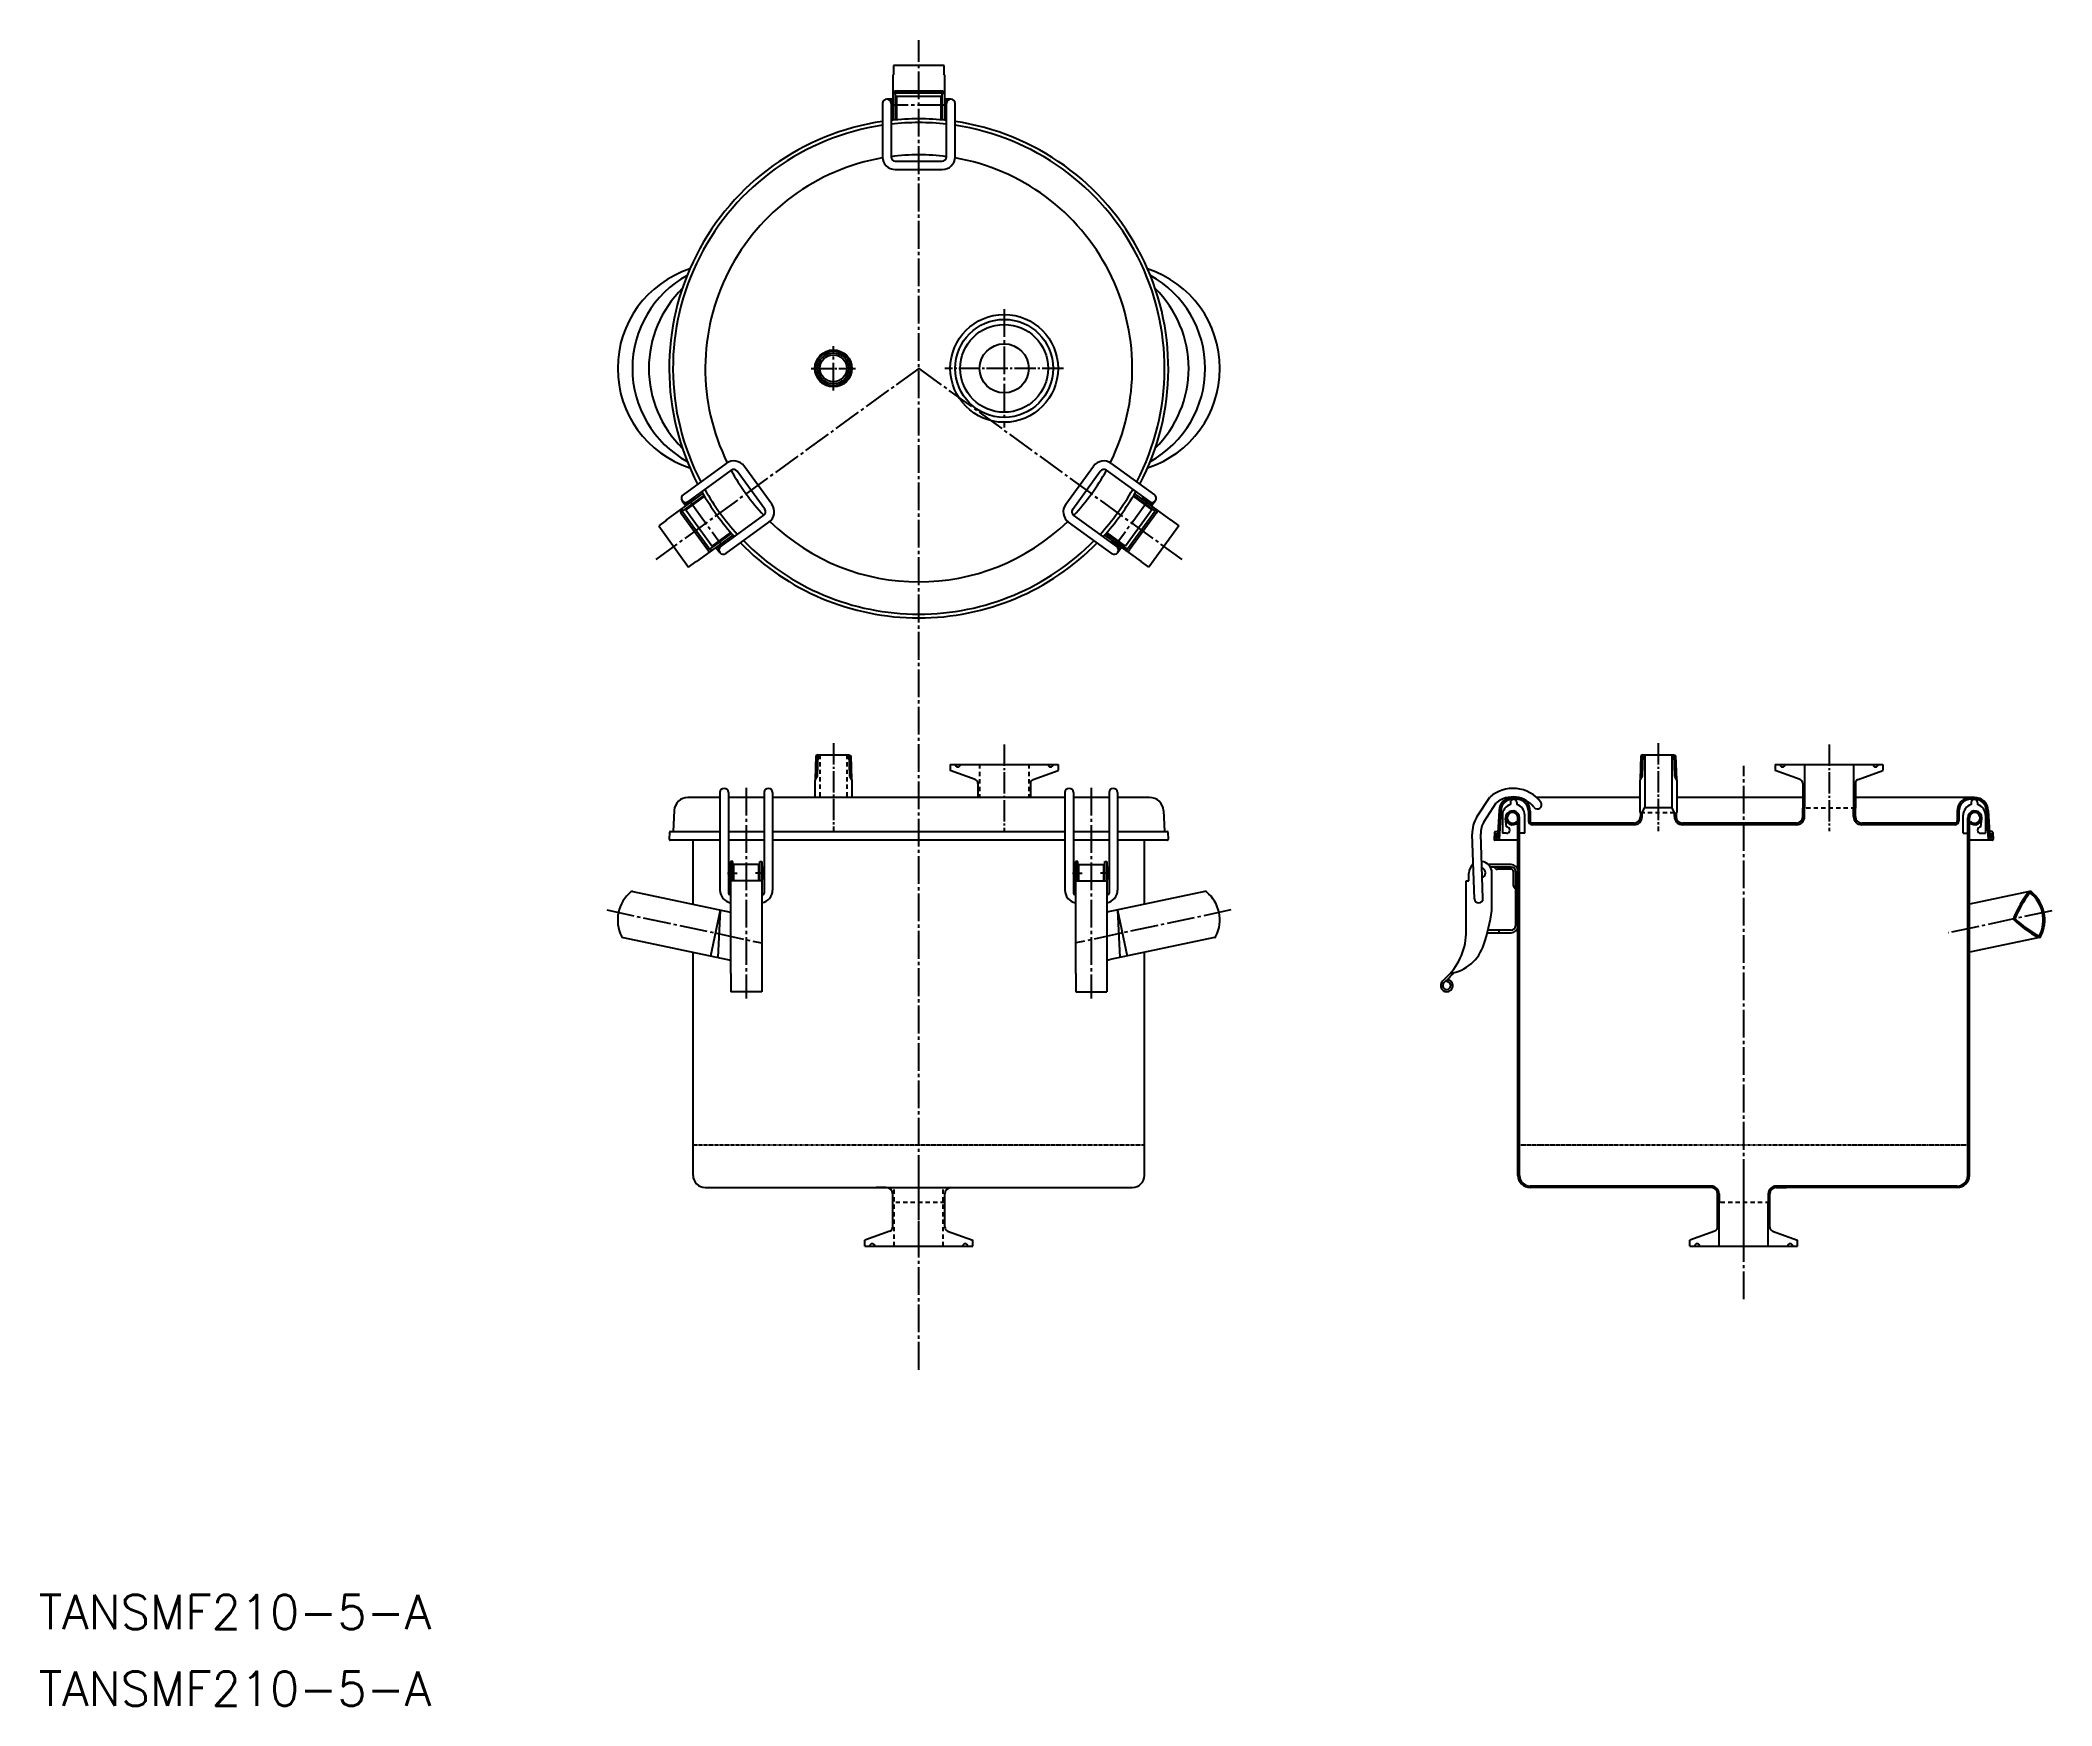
# Model space of a CAD drawing. Extents: x -185 to 757, y -157 to 623.
import ezdxf

# ---------------------------------------------------------------- set-up
doc = ezdxf.new("R2010")
doc.units = 0
for name, pattern in [('CENS', [13, 10, -1, 1, -1]), ('CENTER', [17.5, 13, -1.5, 1.5, -1.5]), ('DASHED', [3.5, 2, -1.5]), ('PHANTOM', [2.5, 1.25, -0.25, 0.25, -0.25, 0.25, -0.25])]:
    doc.linetypes.add(name, pattern=pattern)
doc.layers.get('0').update_dxf_attribs({"linetype": 'CONTINUOUS'})
doc.layers.add('CENTER', color=1, linetype='CENTER')
doc.styles.get("Standard").update_dxf_attribs({"font": 'txt.shx', "bigfont": '@extfont2.shx'})

msp = doc.modelspace()

# ---------------------------------------------------------------- linework, layer by layer
at = {"color": 7, "linetype": 'CONTINUOUS'}
for p, q in [((214.84, 585.16), (214.84, 606.36)), ((214.94, 606.36), (214.84, 606.36)), ((238.74, 610.79), (214.94, 610.79)), ((214.94, 610.79), (214.94, 606.36)), ((238.74, 606.36), (238.74, 610.79)), ((238.84, 606.36), (238.74, 606.36)), ((238.84, 606.36), (238.84, 585.16)), ((214.84, 594.99), (211.84, 594.99)), ((214.14, 594.44), (214.14, 589.94)), ((214.84, 594.44), (214.14, 594.44)), ((215.84, 597.59), (214.84, 597.59)), ((237.84, 597.79), (215.84, 597.79)), ((215.84, 597.79), (215.84, 585.26)), ((216.34, 594.19), (215.84, 594.19)), ((237.59, 598.79), (216.09, 598.79)), ((237.34, 596.19), (216.34, 596.19)), ((216.34, 596.19), (216.34, 585.31)), ((237.34, 585.31), (237.34, 596.19)), ((237.84, 594.19), (237.34, 594.19)), ((237.84, 585.26), (237.84, 597.79)), ((238.84, 597.59), (237.84, 597.59)), ((241.84, 594.99), (238.84, 594.99)), ((238.84, 594.94), (239.54, 594.94)), ((239.54, 594.94), (239.54, 589.44)), ((209.84, 592.99), (209.84, 567.99)), ((213.84, 592.99), (213.84, 567.99)), ((214.14, 590.99), (213.84, 590.99)), ((214.14, 589.94), (214.84, 589.94)), ((216.34, 590.19), (215.84, 590.19)), ((237.84, 590.19), (237.34, 590.19)), ((239.54, 589.44), (238.84, 589.44)), ((239.54, 590.99), (239.84, 590.99)), ((239.84, 567.99), (239.84, 592.99)), ((243.84, 567.99), (243.84, 592.99)), ((215.84, 565.99), (237.84, 565.99)), ((215.84, 561.99), (237.84, 561.99)), ((136.67, 424.4), (116.44, 409.7)), ((317, 424.4), (337.23, 409.7)), ((139.02, 421.16), (118.8, 406.47)), ((154.75, 402.92), (141.81, 420.72)), ((157.98, 405.27), (145.05, 423.07)), ((295.69, 405.27), (308.62, 423.07)), ((298.93, 402.92), (311.86, 420.72)), ((314.65, 421.16), (334.88, 406.47)), ((108.57, 397.8), (125.72, 410.26)), ((116, 406.91), (117.77, 404.48)), ((126.23, 409.39), (116.09, 402.03)), ((117.39, 405.08), (121.84, 408.31)), ((126.48, 408.96), (117.68, 402.56)), ((120.59, 407.4), (120.41, 407.64)), ((121.84, 408.31), (122.26, 407.74)), ((122.24, 406.49), (122.53, 406.09)), ((327.19, 408.96), (336, 402.56)), ((327.45, 409.39), (337.58, 402.03)), ((345.1, 397.8), (327.95, 410.26)), ((331.44, 406.49), (331.14, 406.09)), ((331.83, 408.31), (331.42, 407.74)), ((336.28, 405.08), (331.83, 408.31)), ((333.08, 407.4), (333.26, 407.64)), ((337.67, 406.91), (335.91, 404.48)), ((108.63, 397.72), (105.04, 395.11)), ((108.57, 397.8), (108.63, 397.72)), ((115.43, 401.24), (128.06, 383.84)), ((115.66, 402.95), (116.25, 402.15)), ((116.09, 402.03), (129.02, 384.23)), ((117.81, 404.51), (117.39, 405.08)), ((117.68, 402.56), (130.02, 385.57)), ((119, 404.14), (119.29, 403.74)), ((134.08, 385.43), (154.3, 400.13)), ((136.43, 382.2), (156.65, 396.89)), ((317.24, 382.2), (297.02, 396.89)), ((319.59, 385.43), (299.37, 400.13)), ((336, 402.56), (323.65, 385.57)), ((337.58, 402.03), (324.65, 384.23)), ((338.25, 401.24), (325.61, 383.84)), ((334.67, 404.14), (334.38, 403.74)), ((335.87, 404.51), (336.28, 405.08)), ((338.01, 402.95), (337.42, 402.15)), ((345.1, 397.8), (345.04, 397.72)), ((345.04, 397.72), (348.63, 395.11)), ((105.04, 395.11), (119.03, 375.86)), ((139.82, 390.84), (122.68, 378.39)), ((129.02, 384.23), (139.16, 391.59)), ((130.02, 385.57), (138.83, 391.97)), ((131.64, 386.75), (131.93, 386.35)), ((132.73, 384.82), (136.37, 387.47)), ((134.87, 389.1), (135.17, 388.7)), ((135.52, 386.85), (135.7, 386.61)), ((136.37, 387.47), (135.96, 388.03)), ((313.85, 390.84), (330.99, 378.39)), ((324.65, 384.23), (314.51, 391.59)), ((323.65, 385.57), (314.85, 391.97)), ((317.3, 387.47), (317.71, 388.03)), ((320.94, 384.82), (317.3, 387.47)), ((318.15, 386.85), (317.98, 386.61)), ((318.8, 389.1), (318.5, 388.7)), ((322.03, 386.75), (321.74, 386.35)), ((348.63, 395.11), (334.64, 375.86)), ((119.03, 375.86), (122.62, 378.47)), ((122.62, 378.47), (122.68, 378.39)), ((129.18, 384.35), (129.77, 383.54)), ((131.87, 385.07), (133.64, 382.64)), ((132.32, 385.39), (132.73, 384.82)), ((321.8, 385.07), (320.04, 382.64)), ((321.35, 385.39), (320.94, 384.82)), ((324.49, 384.35), (323.9, 383.54)), ((331.05, 378.47), (330.99, 378.39)), ((334.64, 375.86), (331.05, 378.47)), ((178.69, 287.48), (178.34, 276.32)), ((179.56, 287.93), (178.69, 287.48)), ((179.56, 287.93), (194.11, 287.93)), ((194.11, 287.93), (194.98, 287.48)), ((194.98, 287.48), (195.33, 276.32)), ((241.59, 283.43), (292.09, 283.43)), ((241.59, 283.43), (241.59, 280.58)), ((292.09, 283.43), (292.09, 280.58)), ((565.03, 287.48), (564.69, 276.32)), ((565.9, 287.93), (565.03, 287.48)), ((565.9, 287.93), (580.46, 287.93)), ((566.83, 287.93), (566.83, 263.18)), ((579.53, 287.93), (579.53, 263.18)), ((580.46, 287.93), (581.33, 287.48)), ((581.33, 287.48), (581.68, 276.32)), ((627.93, 283.43), (678.43, 283.43)), ((627.93, 283.43), (627.93, 280.58)), ((641.68, 283.43), (641.68, 262.93)), ((664.68, 283.43), (664.68, 262.93)), ((678.43, 283.43), (678.43, 280.58)), ((179.25, 277.88), (178.19, 276.05)), ((178.19, 276.05), (178.19, 267.93)), ((194.43, 277.88), (195.49, 276.05)), ((195.49, 276.05), (195.49, 267.93)), ((253.22, 276.35), (241.59, 280.58)), ((254.54, 274.47), (254.54, 267.93)), ((279.14, 274.47), (279.14, 267.93)), ((280.45, 276.35), (292.09, 280.58)), ((565.59, 277.88), (564.53, 276.05)), ((564.53, 276.05), (564.53, 260.93)), ((580.77, 277.88), (581.83, 276.05)), ((581.83, 276.05), (581.83, 260.93)), ((639.57, 276.35), (627.93, 280.58)), ((640.88, 274.47), (640.88, 262.93)), ((665.48, 274.47), (665.48, 262.93)), ((666.8, 276.35), (678.43, 280.58)), ((133.72, 267.93), (118.74, 267.93)), ((133.72, 270.18), (133.72, 224.54)), ((137.72, 270.18), (137.72, 223.04)), ((154.4, 267.93), (137.72, 267.93)), ((154.4, 270.18), (154.4, 223.04)), ((158.4, 270.18), (158.4, 224.54)), ((295.27, 267.93), (158.4, 267.93)), ((295.27, 270.18), (295.27, 224.54)), ((299.27, 270.18), (299.27, 223.04)), ((315.95, 267.93), (299.27, 267.93)), ((315.95, 270.18), (315.95, 223.04)), ((319.95, 270.18), (319.95, 224.54)), ((334.93, 267.93), (319.95, 267.93)), ((488.28, 258.78), (494.28, 268.03)), ((491.63, 256.61), (497.32, 265.37)), ((503.93, 265.63), (503.93, 264.63)), ((507.6, 267.93), (505.09, 267.93)), ((506.68, 267.13), (505.09, 267.13)), ((506.93, 265.63), (506.93, 264.63)), ((564.53, 267.93), (516.14, 267.93)), ((640.88, 267.93), (581.83, 267.93)), ((721.27, 267.93), (665.48, 267.93)), ((719.68, 267.13), (721.27, 267.13)), ((719.73, 265.63), (719.73, 264.63)), ((722.73, 265.63), (722.73, 264.63)), ((112.25, 261.77), (111.74, 251.93)), ((341.42, 261.77), (341.93, 251.93)), ((498.6, 261.77), (497.92, 248.73)), ((499.4, 261.73), (498.69, 248.31)), ((500.18, 259.6), (500.18, 251.13)), ((502.13, 254.13), (501.7, 258.03)), ((507.48, 256.37), (506.93, 256.8)), ((507.48, 90.93), (507.48, 258.38)), ((508.18, 90.93), (508.18, 258.38)), ((510.68, 251.13), (510.68, 259.6)), ((512.38, 261.43), (512.38, 256.93)), ((513.18, 261.43), (513.18, 256.93)), ((561.83, 255.93), (514.18, 255.93)), ((561.83, 255.13), (514.18, 255.13)), ((561.83, 255.93), (553.18, 255.93)), ((564.83, 260.93), (564.83, 258.93)), ((565.63, 260.93), (566.83, 263.18)), ((565.63, 258.93), (565.63, 260.93)), ((566.83, 263.18), (579.53, 263.18)), ((580.73, 260.93), (579.53, 263.18)), ((580.73, 258.93), (580.73, 260.93)), ((581.53, 260.93), (581.53, 258.93)), ((584.53, 255.93), (593.18, 255.93)), ((637.88, 255.93), (584.53, 255.93)), ((637.88, 255.13), (584.53, 255.13)), ((640.88, 258.93), (640.88, 262.93)), ((641.68, 258.93), (641.68, 262.93)), ((664.68, 258.93), (664.68, 262.93)), ((665.48, 258.93), (665.48, 262.93)), ((712.18, 255.93), (668.48, 255.93)), ((712.18, 255.13), (668.48, 255.13)), ((713.18, 261.43), (713.18, 256.93)), ((713.98, 261.43), (713.98, 256.93)), ((715.98, 251.13), (715.98, 259.6)), ((718.18, 90.93), (718.18, 258.38)), ((718.88, 90.93), (718.88, 258.38)), ((718.88, 256.37), (719.43, 256.8)), ((724.23, 254.13), (724.66, 258.03)), ((726.48, 259.6), (726.48, 251.13)), ((726.96, 261.73), (727.67, 248.31)), ((727.76, 261.77), (728.45, 248.73)), ((110.12, 251.55), (109.95, 248.35)), ((133.72, 247.93), (110.35, 247.93)), ((110.52, 251.93), (133.72, 251.93)), ((121.14, 217.88), (121.14, 247.93)), ((137.72, 251.93), (154.4, 251.93)), ((154.4, 247.93), (137.72, 247.93)), ((158.4, 251.93), (295.27, 251.93)), ((295.27, 247.93), (158.4, 247.93)), ((299.27, 251.93), (315.95, 251.93)), ((315.95, 247.93), (299.27, 247.93)), ((319.95, 251.93), (343.16, 251.93)), ((343.32, 247.93), (319.95, 247.93)), ((332.54, 217.88), (332.54, 247.93)), ((343.56, 251.55), (343.72, 248.35)), ((487.08, 220.47), (486.03, 250.67)), ((491.08, 220.61), (490.03, 250.81)), ((496.46, 251.55), (496.29, 248.35)), ((507.48, 247.93), (496.69, 247.93)), ((496.86, 251.93), (497.66, 251.93)), ((497.24, 251.13), (497.11, 248.73)), ((497.11, 248.73), (497.92, 248.73)), ((497.18, 249.93), (497.98, 249.93)), ((502.13, 251.13), (500.18, 251.13)), ((510.68, 251.13), (508.18, 251.13)), ((715.98, 251.13), (718.18, 251.13)), ((729.67, 247.93), (718.88, 247.93)), ((724.23, 251.13), (726.48, 251.13)), ((729.18, 249.93), (728.38, 249.93)), ((729.25, 248.73), (728.45, 248.73)), ((729.5, 251.93), (728.7, 251.93)), ((729.12, 251.13), (729.25, 248.73)), ((729.9, 251.55), (730.07, 248.35)), ((138.72, 237.94), (138.72, 185.49)), ((139.72, 237.94), (138.72, 237.94)), ((139.72, 228.94), (139.72, 237.94)), ((151.9, 236.54), (140.22, 236.54)), ((140.22, 228.94), (140.22, 236.54)), ((151.9, 228.94), (151.9, 236.54)), ((152.4, 228.94), (152.4, 237.94)), ((152.4, 237.94), (153.4, 237.94)), ((153.4, 237.94), (153.4, 185.49)), ((300.27, 237.94), (300.27, 185.49)), ((301.27, 237.94), (300.27, 237.94)), ((301.27, 228.94), (301.27, 237.94)), ((301.77, 236.54), (313.45, 236.54)), ((301.77, 228.94), (301.77, 236.54)), ((313.45, 228.94), (313.45, 236.54)), ((313.95, 228.94), (313.95, 237.94)), ((313.95, 237.94), (314.95, 237.94)), ((314.95, 237.94), (314.95, 185.49)), ((504.28, 236.54), (493.46, 236.54)), ((137.97, 235.29), (137.97, 229.79)), ((138.72, 235.29), (137.97, 235.29)), ((137.97, 229.79), (138.72, 229.79)), ((153.4, 228.94), (138.72, 228.94)), ((140.22, 234.54), (139.72, 234.54)), ((139.72, 230.54), (140.22, 230.54)), ((151.9, 234.54), (152.4, 234.54)), ((152.4, 230.54), (151.9, 230.54)), ((153.4, 235.29), (154.15, 235.29)), ((154.15, 229.79), (153.4, 229.79)), ((154.15, 235.29), (154.15, 229.79)), ((299.52, 235.29), (299.52, 229.79)), ((300.27, 235.29), (299.52, 235.29)), ((299.52, 229.79), (300.27, 229.79)), ((300.27, 228.94), (314.95, 228.94)), ((301.77, 234.54), (301.27, 234.54)), ((301.27, 230.54), (301.77, 230.54)), ((313.45, 234.54), (313.95, 234.54)), ((313.95, 230.54), (313.45, 230.54)), ((314.95, 235.29), (315.7, 235.29)), ((315.7, 229.79), (314.95, 229.79)), ((315.7, 235.29), (315.7, 229.79)), ((483.28, 205.4), (483.28, 228.94)), ((483.28, 228.94), (484.48, 228.94)), ((484.48, 228.94), (484.48, 232.54)), ((504.28, 235.34), (494.49, 235.34)), ((495.28, 214.94), (495.28, 232.54)), ((504.28, 234.34), (497.78, 234.34)), ((505.28, 233.34), (505.28, 226.84)), ((506.28, 233.34), (506.28, 207.74)), ((92.9, 223.88), (138.72, 214.14)), ((138.72, 222.54), (138.22, 222.54)), ((153.4, 222.54), (153.9, 222.54)), ((300.27, 222.54), (299.77, 222.54)), ((360.77, 223.88), (314.95, 214.14)), ((314.95, 222.54), (315.45, 222.54)), ((747.12, 223.88), (718.88, 217.88)), ((133.83, 215.18), (129.26, 193.66)), ((133.83, 215.18), (132.67, 192.94)), ((319.84, 215.18), (321.01, 192.94)), ((319.84, 215.18), (324.41, 193.66)), ((88.32, 202.36), (137.19, 191.98)), ((365.35, 202.36), (316.48, 191.98)), ((493.13, 204.54), (504.28, 204.54)), ((504.28, 205.74), (493.43, 205.74)), ((498.48, 205.74), (498.48, 204.54)), ((751.69, 202.36), (718.88, 195.39)), ((121.14, 90.93), (121.14, 195.39)), ((332.54, 90.93), (332.54, 195.39)), ((138.72, 185.49), (138.82, 185.49)), ((138.82, 185.49), (138.82, 176.94)), ((153.3, 185.49), (153.3, 176.94)), ((153.4, 185.49), (153.3, 185.49)), ((300.27, 185.49), (300.37, 185.49)), ((300.37, 185.49), (300.37, 176.94)), ((314.85, 185.49), (314.85, 176.94)), ((314.95, 185.49), (314.85, 185.49)), ((474.49, 184.19), (472.12, 181.81)), ((475.2, 183.48), (472.82, 181.1)), ((474.36, 182.63), (474.28, 181.64)), ((153.3, 176.94), (138.82, 176.94)), ((300.37, 176.94), (314.85, 176.94)), ((126.84, 85.23), (326.84, 85.23)), ((211.64, 85.23), (206.84, 85.23)), ((242.04, 85.23), (246.84, 85.23)), ((597.98, 85.93), (513.18, 85.93)), ((597.98, 85.23), (513.18, 85.23)), ((597.98, 85.93), (593.18, 85.93)), ((597.98, 85.23), (593.18, 85.23)), ((713.18, 85.93), (628.38, 85.93)), ((633.18, 85.93), (628.38, 85.93)), ((713.18, 85.23), (628.38, 85.23)), ((628.38, 85.23), (633.18, 85.23)), ((214.64, 78.23), (214.64, 82.23)), ((214.64, 66.73), (214.64, 78.23)), ((239.04, 78.23), (239.04, 82.23)), ((239.04, 66.73), (239.04, 78.23)), ((600.98, 78.23), (600.98, 82.23)), ((600.98, 66.73), (600.98, 78.23)), ((601.68, 82.23), (601.68, 78.23)), ((601.68, 57.73), (601.68, 78.23)), ((624.68, 82.23), (624.68, 78.23)), ((624.68, 57.73), (624.68, 78.23)), ((625.38, 78.23), (625.38, 82.23)), ((625.38, 66.73), (625.38, 78.23)), ((213.32, 64.85), (201.59, 60.58)), ((201.59, 57.73), (201.59, 60.58)), ((201.59, 57.73), (252.09, 57.73)), ((240.35, 64.85), (252.09, 60.58)), ((252.09, 57.73), (252.09, 60.58)), ((599.67, 64.85), (587.93, 60.58)), ((587.93, 57.73), (587.93, 60.58)), ((587.93, 57.73), (638.43, 57.73)), ((626.7, 64.85), (638.43, 60.58)), ((638.43, 57.73), (638.43, 60.58))]:
    msp.add_line(p, q, dxfattribs=at)
at = {"color": 1, "linetype": 'CENTER'}
for p, q in [((266.84, 496.67), (266.84, 441.12)), ((186.84, 458.51), (186.84, 479.27))]:
    msp.add_line(p, q, dxfattribs=at)
at = {"color": 1, "linetype": 'CENS'}
for p, q in [((176.46, 468.89), (197.22, 468.89)), ((294.61, 468.89), (239.06, 468.89)), ((186.84, 293.29), (186.84, 252.16)), ((266.84, 292.72), (266.84, 252.16)), ((573.18, 293.29), (573.18, 252.16)), ((653.18, 292.72), (653.18, 252.16))]:
    msp.add_line(p, q, dxfattribs=at)
at = {"color": 3, "linetype": 'CONTINUOUS'}
for p, q in [((179.56, 287.93), (179.25, 277.88)), ((194.11, 287.93), (194.43, 277.88)), ((565.9, 287.93), (565.59, 277.88)), ((580.46, 287.93), (580.77, 277.88))]:
    msp.add_line(p, q, dxfattribs=at)
at = {"color": 3, "linetype": 'DASHED'}
for p, q in [((180.49, 287.93), (180.49, 267.93)), ((193.19, 287.93), (193.19, 267.93)), ((255.34, 283.43), (255.34, 267.93)), ((278.34, 283.43), (278.34, 267.93)), ((564.83, 260.93), (581.53, 260.93)), ((665.48, 262.93), (640.88, 262.93)), ((215.34, 57.73), (215.34, 85.23)), ((238.34, 57.73), (238.34, 85.23)), ((239.04, 78.23), (214.64, 78.23)), ((625.38, 78.23), (600.98, 78.23))]:
    msp.add_line(p, q, dxfattribs=at)
at = {"color": 3, "linetype": 'PHANTOM'}
for p, q in [((121.14, 105.23), (332.54, 105.23)), ((507.48, 105.23), (718.88, 105.23))]:
    msp.add_line(p, q, dxfattribs=at)
at = {"color": 7, "linetype": 'CONTINUOUS'}
for centre, radius in [((266.84, 468.89), 25.25), ((266.84, 468.89), 22.95), ((266.84, 468.89), 20.55), ((186.84, 468.89), 8.65), ((186.84, 468.89), 8.15), ((186.84, 468.89), 6.35), ((266.84, 468.89), 11.5)]:
    msp.add_circle(centre, radius, dxfattribs=at)
at = {"color": 3, "linetype": 'CONTINUOUS'}
msp.add_circle((186.84, 468.89), 7.3, dxfattribs=at)
at = {"color": 7, "linetype": 'CONTINUOUS'}
for centre, radius, start, end in [((211.84, 592.99), 2, 0, 180), ((216.09, 597.54), 1.25, 90, 180), ((237.59, 597.54), 1.25, 0, 90), ((241.84, 592.99), 2, 0, 180), ((226.84, 468.89), 116.89, 98.3627, 207.6373), ((226.84, 468.89), 116.89, 83.61446, 96.38554), ((226.84, 468.89), 116.89, 332.3627, 81.6373), ((226.84, 468.89), 115.12, 98.49206, 207.50794), ((226.84, 468.89), 115.12, 83.51599, 96.48401), ((226.84, 468.89), 115.12, 332.49206, 81.50794), ((226.84, 468.89), 100, 99.77307, 206.22693), ((215.84, 567.99), 6, 180, 270), ((226.84, 468.89), 100, 82.53041, 97.46959), ((215.84, 567.99), 2, 180, 270), ((237.84, 567.99), 6, 270, 0), ((237.84, 567.99), 2, 270, 0), ((226.84, 468.89), 100, 333.77307, 80.22693), ((134.84, 468.89), 49.01, 108.08021, 251.91979), ((142.48, 468.89), 49.79, 118.962, 241.038), ((318.83, 468.89), 49.01, 288.08021, 71.91979), ((311.19, 468.89), 49.79, 298.962, 61.038), ((152.8, 468.89), 52.39, 134.50041, 225.49959), ((300.87, 468.89), 52.39, 314.50041, 45.49959), ((140.2, 419.54), 6, 36, 126), ((313.47, 419.54), 6, 54, 144), ((226.84, 468.89), 100, 208.53041, 223.46959), ((140.2, 419.54), 2, 36, 126), ((226.84, 468.89), 100, 316.53041, 331.46959), ((313.47, 419.54), 2, 54, 144), ((117.62, 408.09), 2, 126, 306), ((226.84, 468.89), 116.89, 209.61446, 222.38554), ((226.84, 468.89), 115.12, 209.51599, 222.48401), ((153.13, 401.75), 6, 306, 36), ((300.54, 401.75), 6, 144, 234), ((226.84, 468.89), 115.12, 317.51599, 330.48401), ((226.84, 468.89), 116.89, 317.61446, 330.38554), ((336.05, 408.09), 2, 234, 54), ((116.44, 401.97), 1.25, 126, 216), ((153.13, 401.75), 2, 306, 36), ((226.84, 468.89), 100, 225.77307, 314.22693), ((300.54, 401.75), 2, 144, 234), ((337.23, 401.97), 1.25, 324, 54), ((226.84, 468.89), 116.89, 224.3627, 315.6373), ((226.84, 468.89), 115.12, 224.49206, 315.50794), ((129.07, 384.58), 1.25, 216, 306), ((135.25, 383.81), 2, 126, 306), ((318.42, 383.81), 2, 234, 54), ((324.6, 384.58), 1.25, 234, 324), ((245.09, 283.43), 1.2, 180, 0), ((288.59, 283.43), 1.2, 180, 0), ((631.43, 283.43), 1.2, 180, 0), ((674.93, 283.43), 1.2, 180, 0), ((252.54, 274.47), 2, 0, 70), ((281.14, 274.47), 2, 110, 180), ((638.88, 274.47), 2, 0, 70), ((667.48, 274.47), 2, 110, 180), ((118.74, 261.43), 6.5, 90, 177), ((135.72, 270.18), 2, 0, 180), ((156.4, 270.18), 2, 0, 180), ((297.27, 270.18), 2, 0, 180), ((317.95, 270.18), 2, 0, 180), ((334.93, 261.43), 6.5, 3, 90), ((505.16, 255.84), 16.34, 37.30164, 131.74202), ((505.16, 255.84), 12.34, 37.30164, 129.42482), ((505.09, 261.43), 6.5, 90, 177), ((505.09, 261.43), 5.7, 90, 177), ((505.43, 259.6), 5.25, 106.60155, 180), ((505.43, 265.63), 1.5, 0, 180), ((506.68, 261.43), 6.5, 0, 90), ((506.68, 261.43), 5.7, 0, 90), ((505.43, 259.6), 5.25, 0, 73.39845), ((516.56, 264.53), 2, 217.30164, 37.30164), ((719.68, 261.43), 6.5, 90, 180), ((719.68, 261.43), 5.7, 90, 180), ((721.23, 259.6), 5.25, 106.60155, 180), ((721.23, 265.63), 1.5, 0, 180), ((721.27, 261.43), 6.5, 3, 90), ((721.27, 261.43), 5.7, 3, 90), ((721.23, 259.6), 5.25, 0, 73.39845), ((500.02, 251.16), 14, 147, 182), ((500.02, 251.16), 10, 147, 182), ((504.93, 258.38), 3.25, 0, 321.68512), ((504.93, 258.38), 2.55, 0, 321.68512), ((514.18, 256.93), 1.8, 180, 270), ((514.18, 256.93), 1, 180, 270), ((561.83, 258.93), 3, 270, 0), ((561.83, 258.93), 3.8, 270, 0), ((584.53, 258.93), 3.8, 180, 270), ((584.53, 258.93), 3, 180, 270), ((637.88, 258.93), 3.8, 270, 0), ((637.88, 258.93), 3, 270, 0), ((668.48, 258.93), 3.8, 180, 270), ((668.48, 258.93), 3, 180, 270), ((712.18, 256.93), 1, 270, 0), ((712.18, 256.93), 1.8, 270, 0), ((721.43, 258.38), 3.25, 218.31488, 180), ((721.43, 258.38), 2.55, 218.31488, 180), ((110.35, 248.33), 0.4, 177, 270), ((110.52, 251.53), 0.4, 90, 177), ((343.16, 251.53), 0.4, 3, 90), ((343.32, 248.33), 0.4, 270, 3), ((496.69, 248.33), 0.4, 177, 270), ((496.86, 251.53), 0.4, 90, 177), ((497.66, 251.53), 0.4, 357, 90), ((498.3, 248.33), 0.4, 270, 357), ((502.13, 252.63), 1.5, 270, 90), ((724.23, 252.63), 1.5, 90, 270), ((728.07, 248.33), 0.4, 183, 270), ((728.7, 251.53), 0.4, 90, 183), ((729.5, 251.53), 0.4, 3, 90), ((729.67, 248.33), 0.4, 270, 3), ((489.88, 232.54), 5.4, 128.58272, 180), ((489.88, 232.54), 5.4, 0, 83.67673), ((504.28, 233.34), 3.2, 0, 90), ((489.88, 232.54), 2.4, 291.00833, 72.99167), ((497.78, 235.84), 1.5, 199.47122, 270), ((504.28, 233.34), 2, 0, 90), ((504.28, 233.34), 1, 0, 90), ((506.78, 226.84), 1.5, 180, 250.52878), ((102.87, 210.52), 17.04, 129.41991, 206.58009), ((92.69, 222.9), 1, 78, 129.41991), ((139.72, 224.54), 6, 180, 260.40593), ((138.22, 223.04), 0.5, 180, 270), ((152.4, 224.54), 6, 279.59407, 0), ((153.9, 223.04), 0.5, 270, 0), ((301.27, 224.54), 6, 180, 260.40593), ((299.77, 223.04), 0.5, 180, 270), ((313.95, 224.54), 6, 279.59407, 0), ((315.45, 223.04), 0.5, 270, 0), ((360.98, 222.9), 1, 50.58009, 102), ((350.8, 210.52), 17.04, 333.41991, 50.58009), ((489.08, 220.54), 2, 182, 2), ((786, 192.82), 50, 142.1222, 157.90338), ((786, 192.82), 49.3, 142.1222, 157.90338), ((747.33, 222.9), 0.3, 50.58009, 142.1222), ((747.33, 222.9), 1, 50.58009, 102), ((737.15, 210.52), 16.34, 333.41991, 50.58009), ((737.15, 210.52), 17.04, 333.41991, 50.58009), ((396.42, 230.01), 100, 341.95427, 351.33624), ((504.28, 207.74), 3.2, 270, 0), ((504.28, 207.74), 2, 270, 0), ((740.6, 211.25), 1, 157.90338, 226.09662), ((774.58, 246.56), 50, 226.09662, 241.8778), ((740.6, 211.25), 0.3, 157.90338, 226.09662), ((774.58, 246.56), 49.3, 226.09662, 241.8778), ((88.53, 203.34), 1, 206.58009, 258), ((365.14, 203.34), 1, 282, 333.41991), ((453.28, 205.4), 30, 315, 0), ((472.49, 205.22), 20, 279.30232, 341.95427), ((751.49, 203.34), 0.3, 241.8778, 333.41991), ((751.49, 203.34), 1, 282, 333.41991), ((138.44, 202.97), 11.07, 263.52848, 271.47392), ((315.23, 202.97), 11.07, 268.52608, 276.47152), ((474.13, 179.79), 2.85, 135, 85.4755), ((474.13, 179.79), 1.85, 135, 85.4755), ((453.28, 205.4), 31, 315, 320.81894), ((126.84, 90.93), 5.7, 180, 270), ((211.64, 82.23), 3, 0, 90), ((242.04, 82.23), 3, 90, 180), ((326.84, 90.93), 5.7, 270, 0), ((513.18, 90.93), 5.7, 180, 270), ((513.18, 90.93), 5, 180, 270), ((597.98, 82.23), 3.7, 0, 90), ((597.98, 82.23), 3, 0, 90), ((628.38, 82.23), 3.7, 90, 180), ((628.38, 82.23), 3, 90, 180), ((713.18, 90.93), 5, 270, 0), ((713.18, 90.93), 5.7, 270, 0), ((212.64, 66.73), 2, 290, 0), ((241.04, 66.73), 2, 180, 250), ((598.98, 66.73), 2, 290, 0), ((627.38, 66.73), 2, 180, 250), ((205.09, 57.73), 1.2, 0, 180), ((248.59, 57.73), 1.2, 0, 180), ((591.43, 57.73), 1.2, 0, 180), ((634.93, 57.73), 1.2, 0, 180)]:
    msp.add_arc(centre, radius, start, end, dxfattribs=at)
at = {"layer": 'CENTER', "color": 1, "linetype": 'CENTER'}
for p, q in [((226.84, -0.08), (226.84, 622.58)), ((239.31, 592.19), (214.23, 592.19)), ((226.84, 468.89), (103.66, 379.4)), ((226.84, 468.89), (350.01, 379.4)), ((119.75, 406.51), (134.49, 386.22)), ((333.92, 406.51), (319.18, 386.22)), ((613.18, 32.94), (613.18, 282.77)), ((146.06, 272.47), (146.06, 173.69)), ((307.61, 272.47), (307.61, 173.69)), ((137.23, 232.54), (141.79, 232.54)), ((154.9, 232.54), (150.34, 232.54)), ((298.78, 232.54), (303.34, 232.54)), ((316.44, 232.54), (311.88, 232.54)), ((80.68, 215.23), (153.26, 199.81)), ((372.99, 215.23), (300.41, 199.81)), ((757.48, 214.84), (708.91, 204.51)), ((226.84, 75.3), (226.84, 89.01)), ((613.18, 75.3), (613.18, 89.01)), ((226.84, 56.46), (226.84, 80.32)), ((613.18, 56.46), (613.18, 80.32))]:
    msp.add_line(p, q, dxfattribs=at)

# ---------------------------------------------------------------- texts
at = {"color": 7, "linetype": 'CONTINUOUS'}
for p in [(-185.31, -121.56), (-185.31, -157.49)]:
    msp.add_text('TANSMF210-5-A', height=16, dxfattribs=at).set_placement(p)

doc.saveas('drawing.dxf')
